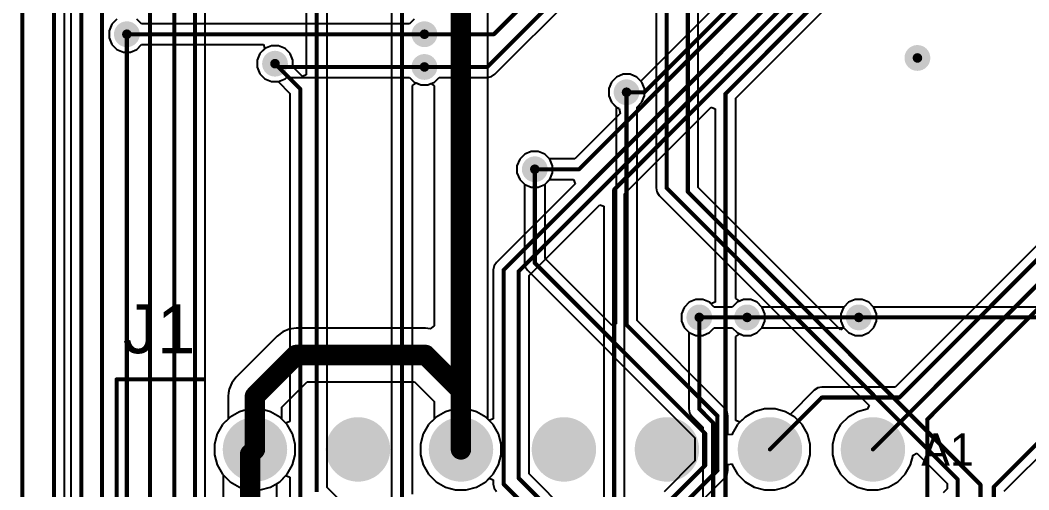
# Model space of a CAD drawing. Header units: millimetres. Extents: x -0.36 to 5.33, y -0.63 to 3.45.
# Drawn here: x 0.322 to 1.556, y 0.967 to 1.541 of the extents above; entities that cross this region are included whole.
import ezdxf

# ---------------------------------------------------------------- set-up
doc = ezdxf.new("R2010")
doc.units = ezdxf.units.MM
doc.header["$MEASUREMENT"] = 0
for name, color, linetype in [('BottomLayer', 5, 'Continuous'), ('BottomSolder', 6, 'Continuous'), ('MultiLayer', 9, 'Continuous'), ('PadHoleLayer', 156, 'Continuous'), ('TopLayer', 1, 'Continuous'), ('TopOverlay', 2, 'Continuous'), ('TopSolder', 216, 'Continuous'), ('ViaHoleLayer', 16, 'Continuous')]:
    doc.layers.add(name, color=color, linetype=linetype)
doc.styles.add('Arial', font='', dxfattribs={"height": 0.2})
doc.styles.get('Arial').set_extended_font_data('Arial')

# ---------------------------------------------------------------- blocks, each defined once
blk = doc.blocks.new('1_1376430_8_1')
at = {"layer": 'BottomLayer'}
h = blk.add_hatch(color=5, dxfattribs=at)
edge = h.paths.add_edge_path()
edge.add_arc((-2.0492, 0.3238), 0.0394, 0, 360)
h = blk.add_hatch(color=5, dxfattribs=at)
edge = h.paths.add_edge_path()
edge.add_arc((-1.9232, 0.3238), 0.0394, 0, 360)
h = blk.add_hatch(color=5, dxfattribs=at)
edge = h.paths.add_edge_path()
edge.add_arc((-1.7972, 0.3238), 0.0394, 0, 360)
h = blk.add_hatch(color=5, dxfattribs=at)
edge = h.paths.add_edge_path()
edge.add_arc((-1.6713, 0.3238), 0.0394, 0, 360)
h = blk.add_hatch(color=5, dxfattribs=at)
edge = h.paths.add_edge_path()
edge.add_arc((-1.5453, 0.3238), 0.0394, 0, 360)
h = blk.add_hatch(color=5, dxfattribs=at)
edge = h.paths.add_edge_path()
edge.add_arc((-1.4193, 0.3238), 0.0394, 0, 360)
h = blk.add_hatch(color=5, dxfattribs=at)
edge = h.paths.add_edge_path()
edge.add_arc((-1.2933, 0.3238), 0.0394, 0, 360)
at = {"layer": 'BottomSolder'}
h = blk.add_hatch(color=6, dxfattribs=at)
edge = h.paths.add_edge_path()
edge.add_arc((-2.0492, 0.3238), 0.0394, 0, 360)
h = blk.add_hatch(color=6, dxfattribs=at)
edge = h.paths.add_edge_path()
edge.add_arc((-1.9232, 0.3238), 0.0394, 0, 360)
h = blk.add_hatch(color=6, dxfattribs=at)
edge = h.paths.add_edge_path()
edge.add_arc((-1.7972, 0.3238), 0.0394, 0, 360)
h = blk.add_hatch(color=6, dxfattribs=at)
edge = h.paths.add_edge_path()
edge.add_arc((-1.6713, 0.3238), 0.0394, 0, 360)
h = blk.add_hatch(color=6, dxfattribs=at)
edge = h.paths.add_edge_path()
edge.add_arc((-1.5453, 0.3238), 0.0394, 0, 360)
h = blk.add_hatch(color=6, dxfattribs=at)
edge = h.paths.add_edge_path()
edge.add_arc((-1.4193, 0.3238), 0.0394, 0, 360)
h = blk.add_hatch(color=6, dxfattribs=at)
edge = h.paths.add_edge_path()
edge.add_arc((-1.2933, 0.3238), 0.0394, 0, 360)
at = {"layer": 'MultiLayer'}
h = blk.add_hatch(color=9, dxfattribs=at)
edge = h.paths.add_edge_path()
edge.add_arc((-2.0492, 0.3238), 0.0394, 0, 360)
h = blk.add_hatch(color=9, dxfattribs=at)
edge = h.paths.add_edge_path()
edge.add_arc((-1.9232, 0.3238), 0.0394, 0, 360)
h = blk.add_hatch(color=9, dxfattribs=at)
edge = h.paths.add_edge_path()
edge.add_arc((-1.7972, 0.3238), 0.0394, 0, 360)
h = blk.add_hatch(color=9, dxfattribs=at)
edge = h.paths.add_edge_path()
edge.add_arc((-1.6713, 0.3238), 0.0394, 0, 360)
h = blk.add_hatch(color=9, dxfattribs=at)
edge = h.paths.add_edge_path()
edge.add_arc((-1.5453, 0.3238), 0.0394, 0, 360)
h = blk.add_hatch(color=9, dxfattribs=at)
edge = h.paths.add_edge_path()
edge.add_arc((-1.4193, 0.3238), 0.0394, 0, 360)
h = blk.add_hatch(color=9, dxfattribs=at)
edge = h.paths.add_edge_path()
edge.add_arc((-1.2933, 0.3238), 0.0394, 0, 360)
at = {"layer": 'PadHoleLayer'}
h = blk.add_hatch(color=156, dxfattribs=at)
edge = h.paths.add_edge_path()
edge.add_arc((-2.0492, 0.3238), 0.0238, 0, 360)
h = blk.add_hatch(color=156, dxfattribs=at)
edge = h.paths.add_edge_path()
edge.add_arc((-1.9232, 0.3238), 0.0238, 0, 360)
h = blk.add_hatch(color=156, dxfattribs=at)
edge = h.paths.add_edge_path()
edge.add_arc((-1.7972, 0.3238), 0.0238, 0, 360)
h = blk.add_hatch(color=156, dxfattribs=at)
edge = h.paths.add_edge_path()
edge.add_arc((-1.6713, 0.3238), 0.0238, 0, 360)
h = blk.add_hatch(color=156, dxfattribs=at)
edge = h.paths.add_edge_path()
edge.add_arc((-1.5453, 0.3238), 0.0238, 0, 360)
h = blk.add_hatch(color=156, dxfattribs=at)
edge = h.paths.add_edge_path()
edge.add_arc((-1.4193, 0.3238), 0.0238, 0, 360)
h = blk.add_hatch(color=156, dxfattribs=at)
edge = h.paths.add_edge_path()
edge.add_arc((-1.2933, 0.3238), 0.0238, 0, 360)
at = {"layer": 'TopLayer'}
h = blk.add_hatch(color=1, dxfattribs=at)
edge = h.paths.add_edge_path()
edge.add_arc((-2.0492, 0.3238), 0.0394, 0, 360)
h = blk.add_hatch(color=1, dxfattribs=at)
edge = h.paths.add_edge_path()
edge.add_arc((-1.9232, 0.3238), 0.0394, 0, 360)
h = blk.add_hatch(color=1, dxfattribs=at)
edge = h.paths.add_edge_path()
edge.add_arc((-1.7972, 0.3238), 0.0394, 0, 360)
h = blk.add_hatch(color=1, dxfattribs=at)
edge = h.paths.add_edge_path()
edge.add_arc((-1.6713, 0.3238), 0.0394, 0, 360)
h = blk.add_hatch(color=1, dxfattribs=at)
edge = h.paths.add_edge_path()
edge.add_arc((-1.5453, 0.3238), 0.0394, 0, 360)
h = blk.add_hatch(color=1, dxfattribs=at)
edge = h.paths.add_edge_path()
edge.add_arc((-1.4193, 0.3238), 0.0394, 0, 360)
h = blk.add_hatch(color=1, dxfattribs=at)
edge = h.paths.add_edge_path()
edge.add_arc((-1.2933, 0.3238), 0.0394, 0, 360)
at = {"layer": 'TopSolder'}
h = blk.add_hatch(color=216, dxfattribs=at)
edge = h.paths.add_edge_path()
edge.add_arc((-2.0492, 0.3238), 0.0394, 0, 360)
h = blk.add_hatch(color=216, dxfattribs=at)
edge = h.paths.add_edge_path()
edge.add_arc((-1.9232, 0.3238), 0.0394, 0, 360)
h = blk.add_hatch(color=216, dxfattribs=at)
edge = h.paths.add_edge_path()
edge.add_arc((-1.7972, 0.3238), 0.0394, 0, 360)
h = blk.add_hatch(color=216, dxfattribs=at)
edge = h.paths.add_edge_path()
edge.add_arc((-1.6713, 0.3238), 0.0394, 0, 360)
h = blk.add_hatch(color=216, dxfattribs=at)
edge = h.paths.add_edge_path()
edge.add_arc((-1.5453, 0.3238), 0.0394, 0, 360)
h = blk.add_hatch(color=216, dxfattribs=at)
edge = h.paths.add_edge_path()
edge.add_arc((-1.4193, 0.3238), 0.0394, 0, 360)
h = blk.add_hatch(color=216, dxfattribs=at)
edge = h.paths.add_edge_path()
edge.add_arc((-1.2933, 0.3238), 0.0394, 0, 360)
at = {"layer": 'TopOverlay', "const_width": 0.005}
for points in [[(-2.2185, -0.7415), (-2.2185, 0.4093)], [(-2.2185, -0.7415), (-2.2185, 0.4093)], [(-2.2185, 0.4093), (-2.1122, 0.4093)], [(-2.2185, 0.4093), (-2.1122, 0.4093)]]:
    blk.add_lwpolyline(points, dxfattribs=at)
at = {"layer": 'TopOverlay', "const_width": 0.0025}
for points in [[(-2.2197, 0.4093, 1), (-2.2172, 0.4093, 1)], [(-2.2197, 0.4093, 1), (-2.2172, 0.4093, 1)], [(-2.2197, 0.4093, 1), (-2.2172, 0.4093, 1)], [(-2.2197, 0.4093, 1), (-2.2172, 0.4093, 1)], [(-2.1135, 0.4093, 1), (-2.111, 0.4093, 1)], [(-2.1135, 0.4093, 1), (-2.111, 0.4093, 1)]]:
    blk.add_lwpolyline(points, format="xyb", close=True, dxfattribs=at)
at = {"layer": 'TopOverlay'}
blk.add_text('A1', height=0.03937, dxfattribs=at).set_placement((-1.2342, 0.3039))

msp = doc.modelspace()

# ---------------------------------------------------------------- hatches: boundary and pattern name
at = {"layer": 'BottomLayer'}
h = msp.add_hatch(color=5, dxfattribs=at)
edge = h.paths.add_edge_path()
edge.add_arc((0.453, 1.524), 0.0118, 0, 360)
h = msp.add_hatch(color=5, dxfattribs=at)
edge = h.paths.add_edge_path()
edge.add_arc((0.817, 1.524), 0.0118, 0, 360)
h = msp.add_hatch(color=5, dxfattribs=at)
edge = h.paths.add_edge_path()
edge.add_arc((1.42, 1.495), 0.0118, 0, 360)
h = msp.add_hatch(color=5, dxfattribs=at)
edge = h.paths.add_edge_path()
edge.add_arc((0.6342, 1.488), 0.0118, 0, 360)
h = msp.add_hatch(color=5, dxfattribs=at)
edge = h.paths.add_edge_path()
edge.add_arc((0.817, 1.484), 0.0118, 0, 360)
h = msp.add_hatch(color=5, dxfattribs=at)
edge = h.paths.add_edge_path()
edge.add_arc((1.0642, 1.4531), 0.0118, 0, 360)
h = msp.add_hatch(color=5, dxfattribs=at)
edge = h.paths.add_edge_path()
edge.add_arc((0.952, 1.359), 0.0118, 0, 360)
h = msp.add_hatch(color=5, dxfattribs=at)
edge = h.paths.add_edge_path()
edge.add_arc((1.1532, 1.1779), 0.0118, 0, 360)
h = msp.add_hatch(color=5, dxfattribs=at)
edge = h.paths.add_edge_path()
edge.add_arc((1.2117, 1.1779), 0.0118, 0, 360)
h = msp.add_hatch(color=5, dxfattribs=at)
edge = h.paths.add_edge_path()
edge.add_arc((1.3482, 1.1779), 0.0118, 0, 360)
at = {"layer": 'BottomSolder'}
h = msp.add_hatch(color=6, dxfattribs=at)
edge = h.paths.add_edge_path()
edge.add_arc((0.453, 1.524), 0.0158, 0, 360)
h = msp.add_hatch(color=6, dxfattribs=at)
edge = h.paths.add_edge_path()
edge.add_arc((0.817, 1.524), 0.0158, 0, 360)
h = msp.add_hatch(color=6, dxfattribs=at)
edge = h.paths.add_edge_path()
edge.add_arc((1.42, 1.495), 0.0158, 0, 360)
h = msp.add_hatch(color=6, dxfattribs=at)
edge = h.paths.add_edge_path()
edge.add_arc((0.6342, 1.488), 0.0158, 0, 360)
h = msp.add_hatch(color=6, dxfattribs=at)
edge = h.paths.add_edge_path()
edge.add_arc((0.817, 1.484), 0.0158, 0, 360)
h = msp.add_hatch(color=6, dxfattribs=at)
edge = h.paths.add_edge_path()
edge.add_arc((1.0642, 1.4531), 0.0158, 0, 360)
h = msp.add_hatch(color=6, dxfattribs=at)
edge = h.paths.add_edge_path()
edge.add_arc((0.952, 1.359), 0.0158, 0, 360)
h = msp.add_hatch(color=6, dxfattribs=at)
edge = h.paths.add_edge_path()
edge.add_arc((1.1532, 1.1779), 0.0158, 0, 360)
h = msp.add_hatch(color=6, dxfattribs=at)
edge = h.paths.add_edge_path()
edge.add_arc((1.2117, 1.1779), 0.0158, 0, 360)
h = msp.add_hatch(color=6, dxfattribs=at)
edge = h.paths.add_edge_path()
edge.add_arc((1.3482, 1.1779), 0.0158, 0, 360)
at = {"layer": 'TopLayer'}
h = msp.add_hatch(color=1, dxfattribs=at)
edge = h.paths.add_edge_path()
edge.add_arc((0.453, 1.524), 0.0118, 0, 360)
h = msp.add_hatch(color=1, dxfattribs=at)
edge = h.paths.add_edge_path()
edge.add_arc((0.817, 1.524), 0.0118, 0, 360)
h = msp.add_hatch(color=1, dxfattribs=at)
edge = h.paths.add_edge_path()
edge.add_arc((1.42, 1.495), 0.0118, 0, 360)
h = msp.add_hatch(color=1, dxfattribs=at)
edge = h.paths.add_edge_path()
edge.add_arc((0.6342, 1.488), 0.0118, 0, 360)
h = msp.add_hatch(color=1, dxfattribs=at)
edge = h.paths.add_edge_path()
edge.add_arc((0.817, 1.484), 0.0118, 0, 360)
h = msp.add_hatch(color=1, dxfattribs=at)
edge = h.paths.add_edge_path()
edge.add_arc((1.0642, 1.4531), 0.0118, 0, 360)
h = msp.add_hatch(color=1, dxfattribs=at)
edge = h.paths.add_edge_path()
edge.add_arc((0.952, 1.359), 0.0118, 0, 360)
h = msp.add_hatch(color=1, dxfattribs=at)
edge = h.paths.add_edge_path()
edge.add_arc((1.1532, 1.1779), 0.0118, 0, 360)
h = msp.add_hatch(color=1, dxfattribs=at)
edge = h.paths.add_edge_path()
edge.add_arc((1.2117, 1.1779), 0.0118, 0, 360)
h = msp.add_hatch(color=1, dxfattribs=at)
edge = h.paths.add_edge_path()
edge.add_arc((1.3482, 1.1779), 0.0118, 0, 360)
at = {"layer": 'TopSolder'}
h = msp.add_hatch(color=216, dxfattribs=at)
edge = h.paths.add_edge_path()
edge.add_arc((0.453, 1.524), 0.0158, 0, 360)
h = msp.add_hatch(color=216, dxfattribs=at)
edge = h.paths.add_edge_path()
edge.add_arc((0.817, 1.524), 0.0158, 0, 360)
h = msp.add_hatch(color=216, dxfattribs=at)
edge = h.paths.add_edge_path()
edge.add_arc((1.42, 1.495), 0.0158, 0, 360)
h = msp.add_hatch(color=216, dxfattribs=at)
edge = h.paths.add_edge_path()
edge.add_arc((0.6342, 1.488), 0.0158, 0, 360)
h = msp.add_hatch(color=216, dxfattribs=at)
edge = h.paths.add_edge_path()
edge.add_arc((0.817, 1.484), 0.0158, 0, 360)
h = msp.add_hatch(color=216, dxfattribs=at)
edge = h.paths.add_edge_path()
edge.add_arc((1.0642, 1.4531), 0.0158, 0, 360)
h = msp.add_hatch(color=216, dxfattribs=at)
edge = h.paths.add_edge_path()
edge.add_arc((0.952, 1.359), 0.0158, 0, 360)
h = msp.add_hatch(color=216, dxfattribs=at)
edge = h.paths.add_edge_path()
edge.add_arc((1.1532, 1.1779), 0.0158, 0, 360)
h = msp.add_hatch(color=216, dxfattribs=at)
edge = h.paths.add_edge_path()
edge.add_arc((1.2117, 1.1779), 0.0158, 0, 360)
h = msp.add_hatch(color=216, dxfattribs=at)
edge = h.paths.add_edge_path()
edge.add_arc((1.3482, 1.1779), 0.0158, 0, 360)
at = {"layer": 'ViaHoleLayer'}
h = msp.add_hatch(color=16, dxfattribs=at)
edge = h.paths.add_edge_path()
edge.add_arc((0.453, 1.524), 0.00591, 0, 360)
h = msp.add_hatch(color=16, dxfattribs=at)
edge = h.paths.add_edge_path()
edge.add_arc((0.817, 1.524), 0.00591, 0, 360)
h = msp.add_hatch(color=16, dxfattribs=at)
edge = h.paths.add_edge_path()
edge.add_arc((0.6342, 1.488), 0.00591, 0, 360)
h = msp.add_hatch(color=16, dxfattribs=at)
edge = h.paths.add_edge_path()
edge.add_arc((1.42, 1.495), 0.00591, 0, 360)
h = msp.add_hatch(color=16, dxfattribs=at)
edge = h.paths.add_edge_path()
edge.add_arc((0.817, 1.484), 0.00591, 0, 360)
h = msp.add_hatch(color=16, dxfattribs=at)
edge = h.paths.add_edge_path()
edge.add_arc((1.0642, 1.4531), 0.00591, 0, 360)
h = msp.add_hatch(color=16, dxfattribs=at)
edge = h.paths.add_edge_path()
edge.add_arc((0.952, 1.359), 0.00591, 0, 360)
h = msp.add_hatch(color=16, dxfattribs=at)
edge = h.paths.add_edge_path()
edge.add_arc((1.1532, 1.1779), 0.00591, 0, 360)
h = msp.add_hatch(color=16, dxfattribs=at)
edge = h.paths.add_edge_path()
edge.add_arc((1.2117, 1.1779), 0.00591, 0, 360)
h = msp.add_hatch(color=16, dxfattribs=at)
edge = h.paths.add_edge_path()
edge.add_arc((1.3482, 1.1779), 0.00591, 0, 360)

# ---------------------------------------------------------------- linework, layer by layer
at = {"layer": 'BottomLayer'}
for p, q in [((0.8944, 1.0887), (0.8944, 2.117)), ((1.1519, 1.3366), (1.1519, 1.844)), ((1.1004, 1.814), (1.1004, 1.3361)), ((0.4406, 1.5425), (0.4345, 1.5364)), ((0.4711, 1.5367), (0.4654, 1.5425)), ((0.8046, 1.5425), (0.7989, 1.5367)), ((0.4345, 1.5364), (0.4312, 1.5283)), ((0.7989, 1.5367), (0.4711, 1.5367)), ((0.4312, 1.5283), (0.4312, 1.5197)), ((0.4312, 1.5197), (0.4345, 1.5116)), ((0.4345, 1.5116), (0.4406, 1.5055)), ((0.4406, 1.5055), (0.4487, 1.5022)), ((0.4573, 1.5022), (0.4654, 1.5055)), ((0.4654, 1.5055), (0.4711, 1.5113)), ((0.4711, 1.5113), (0.6202, 1.5113)), ((0.6216, 1.5063), (0.6157, 1.5004)), ((0.6202, 1.5113), (0.6215, 1.5075)), ((0.6215, 1.5075), (0.6216, 1.5063)), ((0.4487, 1.5022), (0.4573, 1.5022)), ((0.6157, 1.5004), (0.6123, 1.4923)), ((0.6123, 1.4923), (0.6123, 1.4837)), ((0.6123, 1.4837), (0.6157, 1.4756)), ((0.6157, 1.4756), (0.6218, 1.4695)), ((0.6218, 1.4695), (0.6298, 1.4662)), ((0.6385, 1.4662), (0.6465, 1.4695)), ((0.6465, 1.4695), (0.6483, 1.4713)), ((0.6483, 1.4713), (0.7989, 1.4713)), ((0.7989, 1.4713), (0.8046, 1.4655)), ((1.0519, 1.4716), (1.0457, 1.4655)), ((1.0599, 1.475), (1.0519, 1.4716)), ((1.0685, 1.475), (1.0599, 1.475)), ((1.0766, 1.4716), (1.0685, 1.475)), ((1.0827, 1.4655), (1.0766, 1.4716)), ((0.6298, 1.4662), (0.6385, 1.4662)), ((0.8046, 1.4655), (0.8127, 1.4622)), ((0.8127, 1.4622), (0.8213, 1.4622)), ((0.8213, 1.4622), (0.8247, 1.4636)), ((0.8247, 1.4636), (0.8288, 1.4608)), ((0.8288, 1.4608), (0.8288, 1.1678)), ((1.0457, 1.4655), (1.0424, 1.4575)), ((1.0424, 1.4575), (1.0424, 1.4488)), ((1.086, 1.4575), (1.0827, 1.4655)), ((1.086, 1.4488), (1.086, 1.4575)), ((1.0424, 1.4488), (1.0457, 1.4408)), ((1.0827, 1.4408), (1.086, 1.4488)), ((1.0457, 1.4408), (1.0515, 1.435)), ((1.0515, 1.435), (1.0515, 1.1701)), ((1.077, 1.435), (1.0827, 1.4408)), ((1.077, 1.174), (1.077, 1.435)), ((0.9335, 1.3714), (0.9302, 1.3633)), ((0.9396, 1.3775), (0.9335, 1.3714)), ((0.9477, 1.3808), (0.9396, 1.3775)), ((0.9563, 1.3808), (0.9477, 1.3808)), ((0.9644, 1.3775), (0.9563, 1.3808)), ((0.9705, 1.3714), (0.9644, 1.3775)), ((0.9738, 1.3633), (0.9705, 1.3714)), ((0.9302, 1.3633), (0.9302, 1.3547)), ((0.9738, 1.3547), (0.9738, 1.3633)), ((0.9302, 1.3547), (0.9335, 1.3466)), ((0.9335, 1.3466), (0.9393, 1.3409)), ((0.9647, 1.3409), (0.9705, 1.3466)), ((0.9705, 1.3466), (0.9738, 1.3547)), ((0.9393, 1.3409), (0.9393, 1.2445)), ((0.9647, 1.2498), (0.9647, 1.3409)), ((1.1004, 1.3361), (1.1014, 1.3313)), ((1.3258, 1.1627), (1.1519, 1.3366)), ((1.1014, 1.3313), (1.1041, 1.3271)), ((1.1041, 1.3271), (1.3609, 1.0704)), ((1.0466, 1.1679), (0.9647, 1.2498)), ((0.9393, 1.2445), (0.9402, 1.2396)), ((0.9402, 1.2396), (0.943, 1.2355)), ((0.943, 1.2355), (1.1477, 1.0307)), ((1.1488, 1.1997), (1.1408, 1.1964)), ((1.1575, 1.1997), (1.1488, 1.1997)), ((1.1655, 1.1964), (1.1575, 1.1997)), ((1.2074, 1.1997), (1.1994, 1.1964)), ((1.2161, 1.1997), (1.2074, 1.1997)), ((1.2241, 1.1964), (1.2161, 1.1997)), ((1.3438, 1.1997), (1.3358, 1.1964)), ((1.3525, 1.1997), (1.3438, 1.1997)), ((1.3605, 1.1964), (1.3525, 1.1997)), ((1.1347, 1.1902), (1.1313, 1.1822)), ((1.1408, 1.1964), (1.1347, 1.1902)), ((1.1713, 1.1906), (1.1655, 1.1964)), ((1.1936, 1.1906), (1.1713, 1.1906)), ((1.1994, 1.1964), (1.1936, 1.1906)), ((1.2302, 1.1902), (1.2241, 1.1964)), ((1.2335, 1.1822), (1.2302, 1.1902)), ((1.3297, 1.1902), (1.3263, 1.1822)), ((1.3358, 1.1964), (1.3297, 1.1902)), ((1.3663, 1.1906), (1.3605, 1.1964)), ((1.573, 1.1906), (1.3663, 1.1906)), ((1.1845, 1.0665), (1.077, 1.174)), ((1.1313, 1.1822), (1.1313, 1.1735)), ((1.1313, 1.1735), (1.1347, 1.1655)), ((1.2302, 1.1655), (1.2335, 1.1735)), ((1.2335, 1.1735), (1.2335, 1.1822)), ((1.3263, 1.1822), (1.3263, 1.1735)), ((1.3263, 1.1735), (1.3297, 1.1655)), ((0.6436, 1.1604), (0.6368, 1.1552)), ((0.6515, 1.1637), (0.6436, 1.1604)), ((0.66, 1.1648), (0.6515, 1.1637)), ((0.8183, 1.1648), (0.66, 1.1648)), ((0.8238, 1.1641), (0.8183, 1.1648)), ((0.8288, 1.1678), (0.8238, 1.1641)), ((1.048, 1.1681), (1.0466, 1.1679)), ((1.0515, 1.1701), (1.048, 1.1681)), ((1.1347, 1.1655), (1.1408, 1.1594)), ((1.1655, 1.1594), (1.1713, 1.1651)), ((1.1713, 1.1651), (1.1936, 1.1651)), ((1.1936, 1.1651), (1.1994, 1.1594)), ((1.2241, 1.1594), (1.2302, 1.1655)), ((1.3297, 1.1655), (1.3258, 1.1627)), ((0.6368, 1.1552), (0.5865, 1.1048)), ((1.1408, 1.1594), (1.1488, 1.156)), ((1.1488, 1.156), (1.1575, 1.156)), ((1.1575, 1.156), (1.1655, 1.1594)), ((1.1994, 1.1594), (1.2074, 1.156)), ((1.2074, 1.156), (1.2161, 1.156)), ((1.2161, 1.156), (1.2241, 1.1594)), ((0.5865, 1.1048), (0.5813, 1.098)), ((0.6424, 1.0681), (0.6736, 1.0992)), ((0.6736, 1.0992), (0.8047, 1.0992)), ((0.8047, 1.0992), (0.8288, 1.0751)), ((1.5262, 0.9656), (1.6638, 1.1032)), ((0.5774, 1.0859), (0.5769, 1.0816)), ((0.578, 1.0901), (0.5774, 1.0859)), ((0.5813, 1.098), (0.578, 1.0901)), ((0.8944, 1.0537), (0.8944, 1.0887)), ((0.5769, 1.0816), (0.5769, 1.0537)), ((0.8288, 1.0751), (0.8288, 1.0537)), ((0.6424, 1.0537), (0.6424, 1.0681)), ((1.1872, 1.0624), (1.1845, 1.0665)), ((1.1882, 1.0575), (1.1872, 1.0624)), ((1.2205, 1.0626), (1.2092, 1.0561)), ((1.2331, 1.066), (1.2205, 1.0626)), ((1.2461, 1.066), (1.2331, 1.066)), ((1.2586, 1.0626), (1.2461, 1.066)), ((1.2699, 1.0561), (1.2586, 1.0626)), ((1.3465, 1.0626), (1.3352, 1.0561)), ((1.3584, 1.0658), (1.3465, 1.0626)), ((1.3609, 1.0704), (1.3584, 1.0658)), ((1.3609, 1.0704), (1.3609, 1.0704)), ((0.5769, 1.0537), (0.5701, 1.0469)), ((0.6491, 1.0469), (0.6424, 1.0537)), ((0.8288, 1.0537), (0.8221, 1.0469)), ((0.9011, 1.0469), (0.8944, 1.0537)), ((1.1882, 1.035), (1.1882, 1.0575)), ((1.2092, 1.0561), (1.2001, 1.0469)), ((1.2791, 1.0469), (1.2699, 1.0561)), ((1.3352, 1.0561), (1.326, 1.0469)), ((0.5701, 1.0469), (0.5636, 1.0357)), ((0.6556, 1.0357), (0.6491, 1.0469)), ((0.8221, 1.0469), (0.8156, 1.0357)), ((0.9076, 1.0357), (0.9011, 1.0469)), ((1.2001, 1.0469), (1.1936, 1.0357)), ((1.2856, 1.0357), (1.2791, 1.0469)), ((1.326, 1.0469), (1.3195, 1.0357)), ((0.5636, 1.0357), (0.5603, 1.0231)), ((0.659, 1.0231), (0.6556, 1.0357)), ((0.8156, 1.0357), (0.8122, 1.0231)), ((0.911, 1.0231), (0.9076, 1.0357)), ((1.1477, 1.0307), (1.1477, 1.0025)), ((1.1932, 1.0343), (1.1882, 1.035)), ((1.1936, 1.0357), (1.1932, 1.0343)), ((1.2889, 1.0231), (1.2856, 1.0357)), ((1.3195, 1.0357), (1.3162, 1.0231)), ((0.5603, 1.0231), (0.5603, 1.0101)), ((0.659, 1.0101), (0.659, 1.0231)), ((0.8122, 1.0231), (0.8122, 1.0101)), ((0.911, 1.0101), (0.911, 1.0231)), ((1.2889, 1.0101), (1.2889, 1.0231)), ((1.3162, 1.0231), (1.3162, 1.0101)), ((1.4147, 1.0095), (1.4193, 1.0119)), ((1.4193, 1.0119), (1.4193, 1.0119)), ((1.4193, 1.0119), (1.4564, 0.9749)), ((0.5603, 1.0101), (0.5636, 0.9976)), ((0.6556, 0.9976), (0.659, 1.0101)), ((0.8122, 1.0101), (0.8156, 0.9976)), ((0.9076, 0.9976), (0.911, 1.0101)), ((1.1477, 1.0025), (1.1101, 0.9648)), ((1.2856, 0.9976), (1.2889, 1.0101)), ((1.3162, 1.0101), (1.3195, 0.9976)), ((1.4116, 0.9976), (1.4147, 1.0095)), ((0.5636, 0.9976), (0.5701, 0.9863)), ((0.6491, 0.9863), (0.6556, 0.9976)), ((0.8156, 0.9976), (0.8221, 0.9863)), ((0.9011, 0.9863), (0.9076, 0.9976)), ((1.1872, 0.9861), (1.1882, 0.991)), ((1.1882, 0.9983), (1.1932, 0.9989)), ((1.1882, 0.991), (1.1882, 0.9983)), ((1.1932, 0.9989), (1.1936, 0.9976)), ((1.1936, 0.9976), (1.2001, 0.9863)), ((1.2791, 0.9863), (1.2856, 0.9976)), ((1.3195, 0.9976), (1.326, 0.9863)), ((1.4051, 0.9863), (1.4116, 0.9976)), ((0.5701, 0.9863), (0.571, 0.9855)), ((0.571, 0.9855), (0.571, 0.9203)), ((0.6365, 0.9751), (0.64, 0.9771)), ((0.6365, 0.91), (0.6365, 0.9751)), ((0.64, 0.9771), (0.6491, 0.9863)), ((0.8221, 0.9863), (0.8313, 0.9771)), ((0.8313, 0.9771), (0.8426, 0.9706)), ((0.8807, 0.9706), (0.8919, 0.9771)), ((0.8919, 0.9771), (0.9011, 0.9863)), ((1.1328, 0.9303), (1.1845, 0.982)), ((1.1845, 0.982), (1.1872, 0.9861)), ((1.2001, 0.9863), (1.2092, 0.9771)), ((1.2092, 0.9771), (1.2205, 0.9706)), ((1.2586, 0.9706), (1.2699, 0.9771)), ((1.2699, 0.9771), (1.2791, 0.9863)), ((1.326, 0.9863), (1.3352, 0.9771)), ((1.3352, 0.9771), (1.3465, 0.9706)), ((1.3846, 0.9706), (1.3959, 0.9771)), ((1.3959, 0.9771), (1.4051, 0.9863)), ((1.4564, 0.9749), (1.4564, 0.9684)), ((0.8426, 0.9706), (0.8551, 0.9672)), ((0.8551, 0.9672), (0.8681, 0.9672)), ((0.8681, 0.9672), (0.8807, 0.9706)), ((1.2205, 0.9706), (1.2331, 0.9672)), ((1.2331, 0.9672), (1.2461, 0.9672)), ((1.2461, 0.9672), (1.2586, 0.9706)), ((1.3465, 0.9706), (1.359, 0.9672)), ((1.359, 0.9672), (1.372, 0.9672)), ((1.372, 0.9672), (1.3846, 0.9706)), ((1.4564, 0.9684), (1.4516, 0.9636))]:
    msp.add_line(p, q, dxfattribs=at)
for points, const_width in [([(0.8616, 1.0887), (0.8616, 2.1306)], 0.025), ([(1.1392, 1.3314), (1.1392, 1.8621)], 0.005), ([(1.1132, 1.3361), (1.1132, 1.8321)], 0.005), ([(0.453, 1.524), (0.817, 1.524)], 0.005), ([(0.6342, 1.488), (0.6382, 1.484)], 0.005), ([(0.6382, 1.484), (0.817, 1.484)], 0.005), ([(1.0642, 1.1687), (1.0642, 1.4531)], 0.005), ([(0.952, 1.2445), (0.952, 1.359)], 0.005), ([(1.1132, 1.3361), (1.4692, 0.9801)], 0.005), ([(1.1392, 1.3314), (1.4972, 0.9734)], 0.005), ([(0.952, 1.2445), (1.1604, 1.036)], 0.005), ([(1.1532, 1.1779), (1.2117, 1.1779)], 0.005), ([(1.2117, 1.1749), (1.2117, 1.1771)], 0.005), ([(1.3482, 1.1779), (1.5911, 1.1779)], 0.005), ([(1.0642, 1.1687), (1.1754, 1.0575)], 0.005), ([(0.6096, 1.0816), (0.66, 1.132)], 0.025), ([(0.66, 1.132), (0.8183, 1.132)], 0.025), ([(0.8183, 1.132), (0.8616, 1.0887)], 0.025), ([(1.5135, 0.9709), (1.6548, 1.1122)], 0.005), ([(0.8616, 1.0166), (0.8616, 1.0887)], 0.025), ([(0.6096, 1.0166), (0.6096, 1.0816)], 0.025), ([(1.1754, 0.991), (1.1754, 1.0575)], 0.005), ([(1.1604, 0.9972), (1.1604, 1.036)], 0.005), ([(0.6037, 1.0107), (0.6096, 1.0166)], 0.025), ([(0.6037, 0.8847), (0.6037, 1.0107)], 0.025), ([(1.1153, 0.9521), (1.1604, 0.9972)], 0.005), ([(1.1134, 0.9289), (1.1754, 0.991)], 0.005), ([(1.4692, 0.9521), (1.4692, 0.9801)], 0.005), ([(1.4972, 0.9126), (1.4972, 0.9734)], 0.005), ([(1.5135, 0.8895), (1.5135, 0.9709)], 0.005)]:
    msp.add_lwpolyline(points, dxfattribs=dict(at, const_width=const_width))
for points, const_width in [([(0.4517, 1.524, 1), (0.4542, 1.524, 1)], 0.0025), ([(0.8157, 1.524, 1), (0.8183, 1.524, 1)], 0.0025), ([(0.6329, 1.488, 1), (0.6354, 1.488, 1)], 0.0025), ([(0.6369, 1.484, 1), (0.6394, 1.484, 1)], 0.0025), ([(0.6369, 1.484, 1), (0.6394, 1.484, 1)], 0.0025), ([(0.8157, 1.484, 1), (0.8183, 1.484, 1)], 0.0025), ([(1.063, 1.4531, 1), (1.0655, 1.4531, 1)], 0.0025), ([(0.9507, 1.359, 1), (0.9533, 1.359, 1)], 0.0025), ([(1.1119, 1.3361, 1), (1.1144, 1.3361, 1)], 0.0025), ([(1.1119, 1.3361, 1), (1.1144, 1.3361, 1)], 0.0025), ([(1.1379, 1.3314, 1), (1.1404, 1.3314, 1)], 0.0025), ([(1.1379, 1.3314, 1), (1.1404, 1.3314, 1)], 0.0025), ([(0.9507, 1.2445, 1), (0.9533, 1.2445, 1)], 0.0025), ([(0.9507, 1.2445, 1), (0.9533, 1.2445, 1)], 0.0025), ([(1.1519, 1.1779, 1), (1.1544, 1.1779, 1)], 0.0025), ([(1.2105, 1.1779, 1), (1.213, 1.1779, 1)], 0.0025), ([(1.2105, 1.1771, 1), (1.213, 1.1771, 1)], 0.0025), ([(1.2105, 1.1749, 1), (1.213, 1.1749, 1)], 0.0025), ([(1.3469, 1.1779, 1), (1.3494, 1.1779, 1)], 0.0025), ([(1.063, 1.1687, 1), (1.0655, 1.1687, 1)], 0.0025), ([(1.063, 1.1687, 1), (1.0655, 1.1687, 1)], 0.0025), ([(0.6538, 1.132, 1), (0.6663, 1.132, 1)], 0.0125), ([(0.6538, 1.132, 1), (0.6663, 1.132, 1)], 0.0125), ([(0.812, 1.132, 1), (0.8245, 1.132, 1)], 0.0125), ([(0.812, 1.132, 1), (0.8245, 1.132, 1)], 0.0125), ([(0.8554, 1.0887, 1), (0.8679, 1.0887, 1)], 0.0125), ([(0.8554, 1.0887, 1), (0.8679, 1.0887, 1)], 0.0125), ([(0.8554, 1.0887, 1), (0.8679, 1.0887, 1)], 0.0125), ([(0.6034, 1.0816, 1), (0.6159, 1.0816, 1)], 0.0125), ([(0.6034, 1.0816, 1), (0.6159, 1.0816, 1)], 0.0125), ([(1.1742, 1.0575, 1), (1.1767, 1.0575, 1)], 0.0025), ([(1.1742, 1.0575, 1), (1.1767, 1.0575, 1)], 0.0025), ([(1.1592, 1.036, 1), (1.1617, 1.036, 1)], 0.0025), ([(1.1592, 1.036, 1), (1.1617, 1.036, 1)], 0.0025), ([(0.6034, 1.0166, 1), (0.6159, 1.0166, 1)], 0.0125), ([(0.6034, 1.0166, 1), (0.6159, 1.0166, 1)], 0.0125), ([(0.8554, 1.0166, 1), (0.8679, 1.0166, 1)], 0.0125), ([(0.5975, 1.0107, 1), (0.61, 1.0107, 1)], 0.0125), ([(0.5975, 1.0107, 1), (0.61, 1.0107, 1)], 0.0125), ([(1.1592, 0.9972, 1), (1.1617, 0.9972, 1)], 0.0025), ([(1.1592, 0.9972, 1), (1.1617, 0.9972, 1)], 0.0025), ([(1.1742, 0.991, 1), (1.1767, 0.991, 1)], 0.0025), ([(1.1742, 0.991, 1), (1.1767, 0.991, 1)], 0.0025), ([(1.4679, 0.9801, 1), (1.4704, 0.9801, 1)], 0.0025), ([(1.4679, 0.9801, 1), (1.4704, 0.9801, 1)], 0.0025), ([(1.4959, 0.9734, 1), (1.4984, 0.9734, 1)], 0.0025), ([(1.4959, 0.9734, 1), (1.4984, 0.9734, 1)], 0.0025), ([(1.5122, 0.9709, 1), (1.5147, 0.9709, 1)], 0.0025), ([(1.5122, 0.9709, 1), (1.5147, 0.9709, 1)], 0.0025)]:
    msp.add_lwpolyline(points, format="xyb", close=True, dxfattribs=dict(at, const_width=const_width))
at = {"layer": 'TopLayer'}
for p, q in [((0.3767, 0.5663), (0.3767, 2.6289)), ((0.3844, 2.6289), (0.3844, 0.5997)), ((0.5489, 0.9028), (0.5489, 2.6301)), ((1.1979, 1.4459), (1.7737, 2.0216)), ((0.903, 1.475), (1.4082, 1.9802)), ((1.5642, 1.9492), (1.0816, 1.4666)), ((0.6979, 0.97), (0.6979, 1.8639)), ((0.7767, 1.8653), (0.7767, 0.9565)), ((0.6724, 1.8587), (0.6724, 1.4743)), ((0.6218, 1.5065), (0.6157, 1.5004)), ((0.6298, 1.5098), (0.6218, 1.5065)), ((0.6385, 1.5098), (0.6298, 1.5098)), ((0.6465, 1.5065), (0.6385, 1.5098)), ((0.6526, 1.5004), (0.6465, 1.5065)), ((0.6157, 1.5004), (0.6123, 1.4923)), ((0.656, 1.4923), (0.6526, 1.5004)), ((0.6123, 1.4923), (0.6123, 1.4837)), ((0.6123, 1.4837), (0.6157, 1.4756)), ((0.656, 1.4842), (0.656, 1.4923)), ((0.6678, 1.4724), (0.656, 1.4842)), ((0.6157, 1.4756), (0.6218, 1.4695)), ((0.6218, 1.4695), (0.6298, 1.4662)), ((0.6724, 1.4743), (0.6678, 1.4724)), ((0.8294, 1.4655), (0.8351, 1.4713)), ((0.8351, 1.4713), (0.894, 1.4713)), ((0.894, 1.4713), (0.8989, 1.4722)), ((0.8989, 1.4722), (0.903, 1.475)), ((1.0519, 1.4716), (1.0457, 1.4655)), ((1.0599, 1.475), (1.0519, 1.4716)), ((1.0685, 1.475), (1.0599, 1.475)), ((1.0766, 1.4716), (1.0685, 1.475)), ((1.0816, 1.4666), (1.0766, 1.4716)), ((1.7783, 1.4783), (1.3927, 1.0927)), ((0.6298, 1.4662), (0.6379, 1.4662)), ((0.6379, 1.4662), (0.6524, 1.4517)), ((0.8022, 1.4614), (0.8072, 1.4645)), ((0.8022, 0.9618), (0.8022, 1.4614)), ((0.8072, 1.4645), (0.8127, 1.4622)), ((0.8127, 1.4622), (0.8213, 1.4622)), ((0.8213, 1.4622), (0.8294, 1.4655)), ((1.0457, 1.4655), (1.0424, 1.4575)), ((1.0424, 1.4575), (1.0424, 1.4488)), ((0.6524, 1.4517), (0.6524, 1.0507)), ((1.0424, 1.4488), (1.0457, 1.4408)), ((1.1979, 1.2012), (1.1979, 1.4459)), ((1.0457, 1.4408), (1.0519, 1.4347)), ((1.0519, 1.4347), (1.0553, 1.4332)), ((1.0553, 1.4332), (1.0565, 1.4273)), ((1.0618, 1.3288), (1.1678, 1.4348)), ((1.1678, 1.4348), (1.1724, 1.4329)), ((1.1724, 1.4329), (1.1724, 1.1965)), ((1.0565, 1.4273), (1.0009, 1.3717)), ((0.9335, 1.3714), (0.9302, 1.3633)), ((0.9396, 1.3775), (0.9335, 1.3714)), ((0.9477, 1.3808), (0.9396, 1.3775)), ((0.9563, 1.3808), (0.9477, 1.3808)), ((0.9644, 1.3775), (0.9563, 1.3808)), ((0.9701, 1.3717), (0.9644, 1.3775)), ((1.0009, 1.3717), (0.9701, 1.3717)), ((0.9302, 1.3633), (0.9302, 1.3547)), ((0.9302, 1.3547), (0.9335, 1.3466)), ((0.9335, 1.3466), (0.9396, 1.3405)), ((0.9644, 1.3405), (0.9701, 1.3463)), ((0.9701, 1.3463), (0.9992, 1.3463)), ((0.9992, 1.3463), (1.0012, 1.3413)), ((1.0012, 1.3413), (0.905, 1.245)), ((0.9396, 1.3405), (0.9477, 1.3372)), ((0.9477, 1.3372), (0.9563, 1.3372)), ((0.9563, 1.3372), (0.9644, 1.3405)), ((1.0618, 0.9525), (1.0618, 1.3288)), ((0.945, 1.229), (1.0317, 1.3157)), ((1.0317, 1.3157), (1.0364, 1.3138)), ((1.0364, 1.3138), (1.0364, 0.9472)), ((0.9022, 1.2408), (0.9012, 1.236)), ((0.9012, 1.236), (0.9012, 1.0539)), ((0.905, 1.245), (0.9022, 1.2408)), ((0.945, 0.9868), (0.945, 1.229)), ((1.1488, 1.1997), (1.1408, 1.1964)), ((1.1575, 1.1997), (1.1488, 1.1997)), ((1.1655, 1.1964), (1.1575, 1.1997)), ((1.2029, 1.1978), (1.1979, 1.2012)), ((1.2074, 1.1997), (1.2029, 1.1978)), ((1.2161, 1.1997), (1.2074, 1.1997)), ((1.2241, 1.1964), (1.2161, 1.1997)), ((1.3438, 1.1997), (1.3358, 1.1964)), ((1.3525, 1.1997), (1.3438, 1.1997)), ((1.3605, 1.1964), (1.3525, 1.1997)), ((1.1347, 1.1902), (1.1313, 1.1822)), ((1.1408, 1.1964), (1.1347, 1.1902)), ((1.1674, 1.1944), (1.1655, 1.1964)), ((1.1724, 1.1965), (1.1674, 1.1944)), ((1.2298, 1.1906), (1.2241, 1.1964)), ((1.3301, 1.1906), (1.2298, 1.1906)), ((1.3358, 1.1964), (1.3301, 1.1906)), ((1.3666, 1.1902), (1.3605, 1.1964)), ((1.37, 1.1822), (1.3666, 1.1902)), ((1.1313, 1.1822), (1.1313, 1.1735)), ((1.1313, 1.1735), (1.1347, 1.1655)), ((1.3666, 1.1655), (1.37, 1.1735)), ((1.37, 1.1735), (1.37, 1.1822)), ((1.1347, 1.1655), (1.1404, 1.1598)), ((1.1404, 1.1598), (1.1404, 1.0662)), ((1.2241, 1.1594), (1.2298, 1.1651)), ((1.2298, 1.1651), (1.3301, 1.1651)), ((1.3301, 1.1651), (1.3358, 1.1594)), ((1.3605, 1.1594), (1.3666, 1.1655)), ((1.1979, 1.1546), (1.2029, 1.1579)), ((1.1979, 1.0519), (1.1979, 1.1546)), ((1.2029, 1.1579), (1.2074, 1.156)), ((1.2074, 1.156), (1.2161, 1.156)), ((1.2161, 1.156), (1.2241, 1.1594)), ((1.3358, 1.1594), (1.3438, 1.156)), ((1.3438, 1.156), (1.3525, 1.156)), ((1.3525, 1.156), (1.3605, 1.1594)), ((1.2939, 1.089), (1.2643, 1.0594)), ((1.2981, 1.0918), (1.2939, 1.089)), ((1.3029, 1.0927), (1.2981, 1.0918)), ((1.3927, 1.0927), (1.3029, 1.0927)), ((0.5906, 1.0626), (0.5793, 1.0561)), ((0.6031, 1.066), (0.5906, 1.0626)), ((0.6161, 1.066), (0.6031, 1.066)), ((0.6287, 1.0626), (0.6161, 1.066)), ((0.64, 1.0561), (0.6287, 1.0626)), ((0.8426, 1.0626), (0.8313, 1.0561)), ((0.8551, 1.066), (0.8426, 1.0626)), ((0.8681, 1.066), (0.8551, 1.066)), ((0.8807, 1.0626), (0.8681, 1.066)), ((0.8919, 1.0561), (0.8807, 1.0626)), ((1.1404, 1.0662), (1.1414, 1.0613)), ((1.1414, 1.0613), (1.1441, 1.0572)), ((1.2205, 1.0626), (1.2092, 1.0561)), ((1.2331, 1.066), (1.2205, 1.0626)), ((1.2461, 1.066), (1.2331, 1.066)), ((1.2586, 1.0626), (1.2461, 1.066)), ((1.2643, 1.0594), (1.2586, 1.0626)), ((0.5793, 1.0561), (0.5701, 1.0469)), ((0.6474, 1.0487), (0.64, 1.0561)), ((0.6524, 1.0507), (0.6474, 1.0487)), ((0.8313, 1.0561), (0.8221, 1.0469)), ((0.8962, 1.0518), (0.8919, 1.0561)), ((0.9012, 1.0539), (0.8962, 1.0518)), ((1.1441, 1.0572), (1.1574, 1.0439)), ((1.2029, 1.0498), (1.1979, 1.0519)), ((1.2092, 1.0561), (1.2029, 1.0498)), ((0.5701, 1.0469), (0.5636, 1.0357)), ((0.8221, 1.0469), (0.8156, 1.0357)), ((1.1574, 1.0439), (1.1574, 0.9158)), ((0.5636, 1.0357), (0.5603, 1.0231)), ((0.8156, 1.0357), (0.8122, 1.0231)), ((0.5603, 1.0231), (0.5603, 1.0101)), ((0.8122, 1.0231), (0.8122, 1.0101)), ((0.5603, 1.0101), (0.5636, 0.9976)), ((0.8122, 1.0101), (0.8156, 0.9976)), ((0.5636, 0.9976), (0.5701, 0.9863)), ((0.8156, 0.9976), (0.8221, 0.9863)), ((0.5701, 0.9863), (0.5793, 0.9771)), ((0.5793, 0.9771), (0.5906, 0.9706)), ((0.6287, 0.9706), (0.64, 0.9771)), ((0.64, 0.9771), (0.6474, 0.9846)), ((0.6474, 0.9846), (0.6524, 0.9825)), ((0.6524, 0.9825), (0.6524, 0.9149)), ((0.8221, 0.9863), (0.8313, 0.9771)), ((0.8313, 0.9771), (0.8426, 0.9706)), ((0.8807, 0.9706), (0.8919, 0.9771)), ((0.8919, 0.9771), (0.8962, 0.9814)), ((0.8962, 0.9814), (0.9012, 0.9793)), ((0.9012, 0.9793), (0.9012, 0.974)), ((1.0399, 0.8918), (0.945, 0.9868)), ((0.5906, 0.9706), (0.6031, 0.9672)), ((0.6031, 0.9672), (0.6161, 0.9672)), ((0.6161, 0.9672), (0.6287, 0.9706)), ((0.7463, 0.9216), (0.6979, 0.97)), ((0.8426, 0.9706), (0.8551, 0.9672)), ((0.8551, 0.9672), (0.8681, 0.9672)), ((0.8681, 0.9672), (0.8807, 0.9706)), ((0.9012, 0.974), (0.9022, 0.9692)), ((0.9022, 0.9692), (0.905, 0.965))]:
    msp.add_line(p, q, dxfattribs=at)
at = {"layer": 'TopLayer', "const_width": 0.005}
for points in [[(0.4812, 0.6134), (0.4812, 3.0661)], [(0.3972, 0.5997), (0.3972, 3.0461)], [(0.4227, 0.6023), (0.4227, 3.0434)], [(0.914, 1.236), (2.3507, 2.6727)], [(1.0061, 1.359), (2.3205, 2.6734)], [(0.9322, 1.2342), (2.3557, 2.6577)], [(0.325, 2.6482), (0.325, 0.517)], [(0.364, 0.5482), (0.364, 2.6482)], [(0.5362, 0.8478), (0.5362, 2.6482)], [(1.0861, 1.4531), (2.2166, 2.5836)], [(1.0491, 1.3341), (2.2533, 2.5382)], [(1.1852, 1.4512), (2.2338, 2.4998)], [(0.902, 1.524), (1.55, 2.172)], [(0.894, 1.484), (1.5711, 2.1611)], [(0.6852, 0.9647), (0.6852, 1.8639)], [(0.7894, 0.9565), (0.7894, 1.8706)], [(0.511, 0.7813), (0.511, 1.567)], [(0.453, 0.6039), (0.453, 1.524)], [(0.817, 1.524), (0.902, 1.524)], [(0.6342, 1.488), (0.6652, 1.457)], [(0.817, 1.484), (0.894, 1.484)], [(1.398, 1.08), (1.791, 1.473)], [(0.6652, 0.9149), (0.6652, 1.457)], [(1.3655, 1.0166), (1.811, 1.4621)], [(1.0642, 1.4531), (1.0861, 1.4531)], [(1.1852, 0.9482), (1.1852, 1.4512)], [(1.432, 1.0531), (1.8292, 1.4503)], [(0.952, 1.359), (1.0061, 1.359)], [(1.0491, 0.9472), (1.0491, 1.3341)], [(0.914, 0.974), (0.914, 1.236)], [(0.9322, 0.9815), (0.9322, 1.2342)], [(1.1532, 1.0662), (1.1532, 1.1771)], [(1.2117, 1.1779), (1.3482, 1.1779)], [(1.2396, 1.0166), (1.3029, 1.08)], [(1.3029, 1.08), (1.398, 1.08)], [(1.1532, 1.0662), (1.1702, 1.0491)], [(1.1702, 0.8632), (1.1702, 1.0491)], [(1.432, 0.9538), (1.432, 1.0531)], [(0.914, 0.974), (0.9443, 0.9437)], [(0.9322, 0.9815), (1.0309, 0.8828)]]:
    msp.add_lwpolyline(points, dxfattribs=at)
at = {"layer": 'TopLayer', "const_width": 0.0025}
for points in [[(0.4517, 1.524, 1), (0.4542, 1.524, 1)], [(0.8157, 1.524, 1), (0.8183, 1.524, 1)], [(0.9008, 1.524, 1), (0.9032, 1.524, 1)], [(0.9008, 1.524, 1), (0.9032, 1.524, 1)], [(0.6329, 1.488, 1), (0.6354, 1.488, 1)], [(0.8157, 1.484, 1), (0.8183, 1.484, 1)], [(0.8928, 1.484, 1), (0.8952, 1.484, 1)], [(0.8928, 1.484, 1), (0.8952, 1.484, 1)], [(0.6639, 1.457, 1), (0.6664, 1.457, 1)], [(0.6639, 1.457, 1), (0.6664, 1.457, 1)], [(1.063, 1.4531, 1), (1.0655, 1.4531, 1)], [(1.0849, 1.4531, 1), (1.0874, 1.4531, 1)], [(1.0849, 1.4531, 1), (1.0874, 1.4531, 1)], [(1.1839, 1.4512, 1), (1.1864, 1.4512, 1)], [(1.1839, 1.4512, 1), (1.1864, 1.4512, 1)], [(0.9507, 1.359, 1), (0.9533, 1.359, 1)], [(1.0049, 1.359, 1), (1.0074, 1.359, 1)], [(1.0049, 1.359, 1), (1.0074, 1.359, 1)], [(1.0479, 1.3341, 1), (1.0504, 1.3341, 1)], [(1.0479, 1.3341, 1), (1.0504, 1.3341, 1)], [(0.9127, 1.236, 1), (0.9152, 1.236, 1)], [(0.9127, 1.236, 1), (0.9152, 1.236, 1)], [(0.931, 1.2342, 1), (0.9335, 1.2342, 1)], [(0.931, 1.2342, 1), (0.9335, 1.2342, 1)], [(1.1519, 1.1771, 1), (1.1544, 1.1771, 1)], [(1.2105, 1.1779, 1), (1.213, 1.1779, 1)], [(1.3469, 1.1779, 1), (1.3494, 1.1779, 1)], [(1.3017, 1.08, 1), (1.3042, 1.08, 1)], [(1.3017, 1.08, 1), (1.3042, 1.08, 1)], [(1.3967, 1.08, 1), (1.3993, 1.08, 1)], [(1.3967, 1.08, 1), (1.3993, 1.08, 1)], [(1.1519, 1.0662, 1), (1.1544, 1.0662, 1)], [(1.1519, 1.0662, 1), (1.1544, 1.0662, 1)], [(1.1689, 1.0491, 1), (1.1714, 1.0491, 1)], [(1.1689, 1.0491, 1), (1.1714, 1.0491, 1)], [(1.4307, 1.0531, 1), (1.4332, 1.0531, 1)], [(1.4307, 1.0531, 1), (1.4332, 1.0531, 1)], [(1.2383, 1.0166, 1), (1.2408, 1.0166, 1)], [(1.3643, 1.0166, 1), (1.3668, 1.0166, 1)], [(0.9127, 0.974, 1), (0.9152, 0.974, 1)], [(0.9127, 0.974, 1), (0.9152, 0.974, 1)], [(0.931, 0.9815, 1), (0.9335, 0.9815, 1)], [(0.931, 0.9815, 1), (0.9335, 0.9815, 1)]]:
    msp.add_lwpolyline(points, format="xyb", close=True, dxfattribs=at)

# ---------------------------------------------------------------- block references
msp.add_blockref('1_1376430_8_1', (2.6589, 0.6928))

# ---------------------------------------------------------------- texts
at = {"layer": 'TopOverlay', "style": 'Arial'}
msp.add_text('J1', height=0.06, dxfattribs=at).set_placement((0.4482, 1.1341))

doc.saveas('drawing.dxf')
